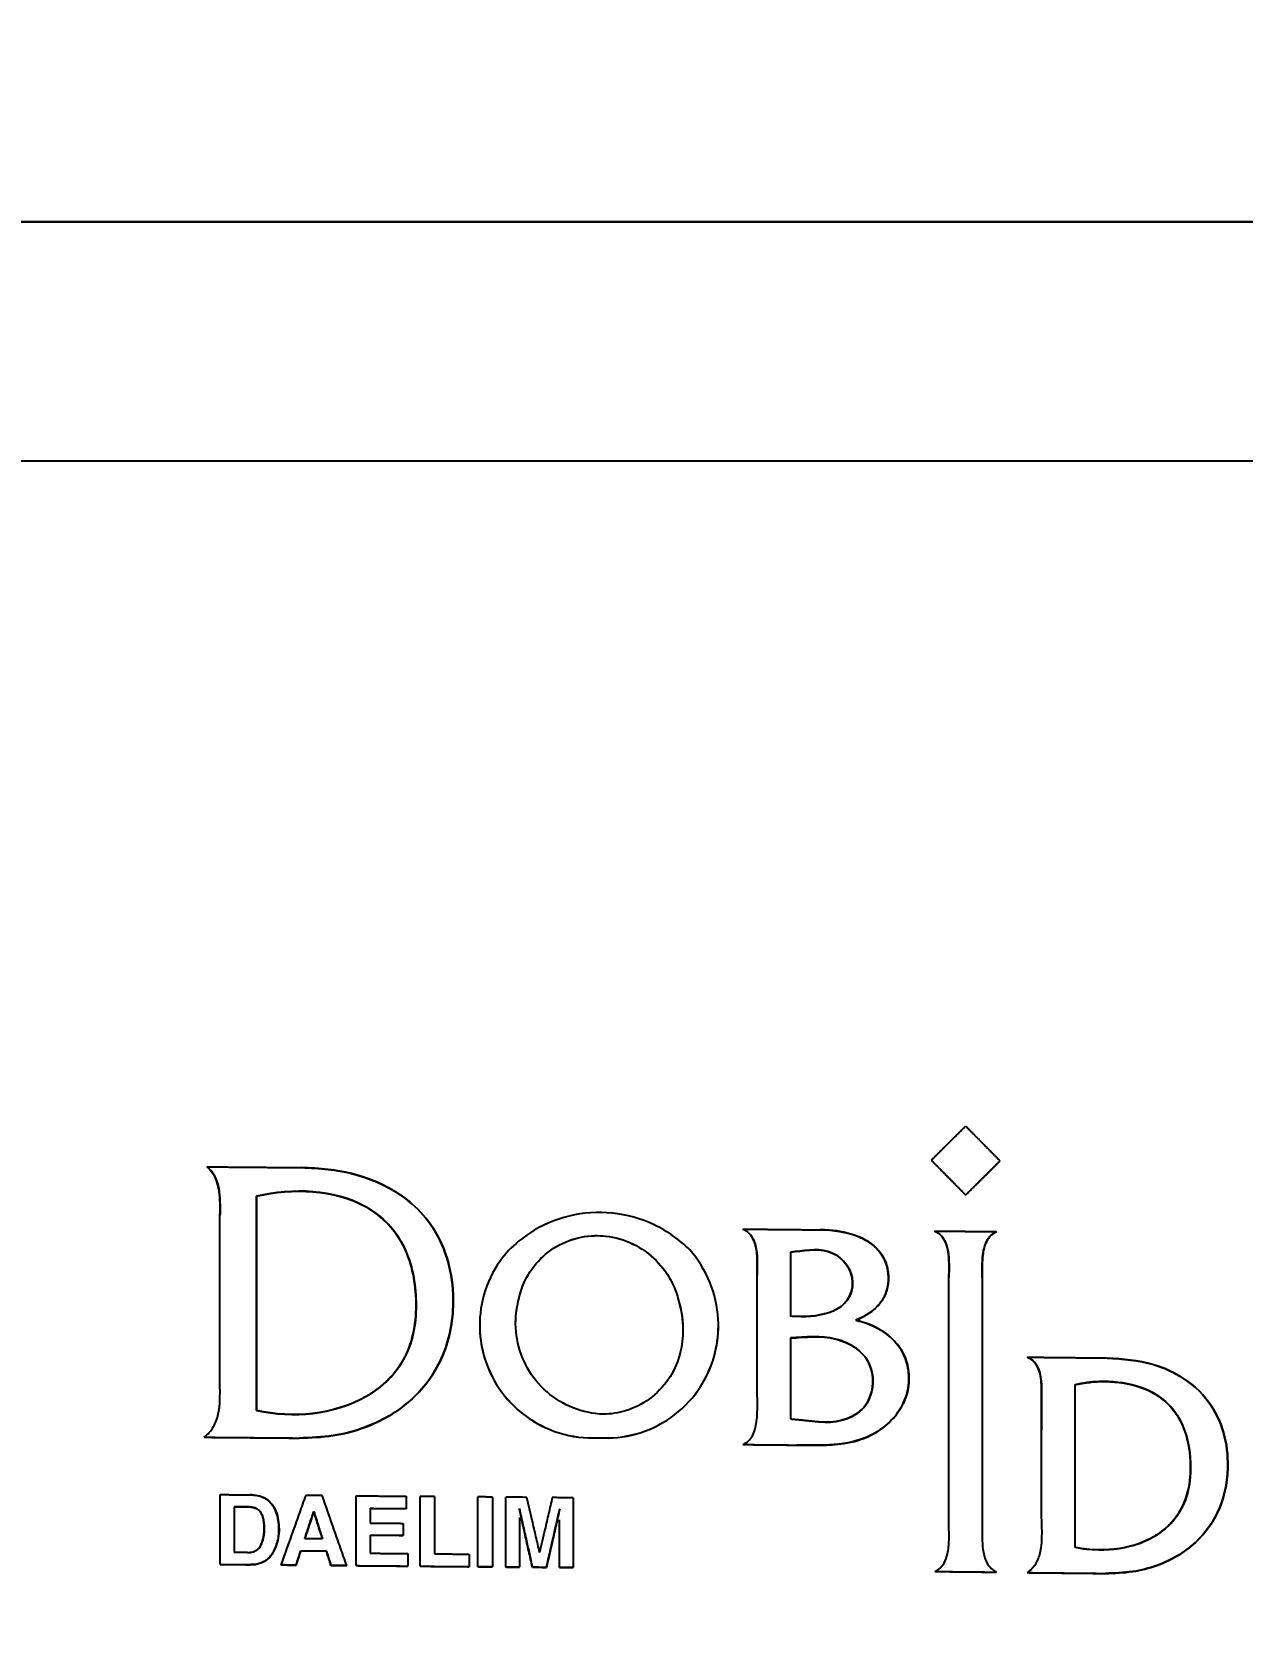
# Model space of a CAD drawing. Extents: x 60782 to 63207, y 58098 to 61529.
# Drawn here: x 62439.76 to 62475.1, y 59656 to 59702.55 of the extents above; entities that cross this region are included whole.
import ezdxf

# ---------------------------------------------------------------- set-up
doc = ezdxf.new("R2010")
doc.units = 0
doc.header["$MEASUREMENT"] = 0
doc.layers.get('Defpoints').update_dxf_attribs({"linetype": 'CONTINUOUS'})
for name, color, linetype in [('1', 7, 'CONTINUOUS'), ('11', 7, 'CONTINUOUS'), ('Dim', 4, 'CONTINUOUS')]:
    doc.layers.add(name, color=color, linetype=linetype)
doc.styles.get("Standard").update_dxf_attribs({"font": 'txt.shx', "bigfont": 'ghs.shx'})
doc.dimstyles.get("Standard").update_dxf_attribs({"dimtxt": 0.18, "dimasz": 0.18, "dimexe": 0.18, "dimexo": 0.0625, "dimgap": 0.09, "dimtad": 0, "dimtih": 1, "dimtoh": 1, "dimdec": 4, "dimzin": 0, "dimdsep": 46, "dimtxsty": 'Standard', "dimcen": 0.09, "dimadec": 0, "dimazin": 0, "dimtfac": 1, "dimtdec": 4, "dimtofl": 0, "dimtmove": 0, "dimatfit": 0, "dimfxl": 0, "dimtolj": 1, "dimtzin": 0, "dimarcsym": 0})

# ---------------------------------------------------------------- blocks, each defined once
blk = doc.blocks.new('*D10')
at = {"layer": 'Defpoints', "color": 0}
for p in [(62795.28, 59901.836), (62795.28, 59658.178), (62394.877, 59655.997)]:
    blk.add_point(p, dxfattribs=at)
at = {"layer": 'Dim', "color": 0, "lineweight": -2}
for p, q in [((62394.877, 59665.997), (62394.877, 59930.636)), ((62795.28, 59668.178), (62795.28, 59930.636)), ((62423.677, 59901.836), (62551.878, 59901.836)), ((62766.48, 59901.836), (62638.278, 59901.836))]:
    blk.add_line(p, q, dxfattribs=at)
at = {"layer": 'Dim', "color": 0}
for points in [[(62423.677, 59906.636), (62423.677, 59897.036), (62394.877, 59901.836)], [(62766.48, 59906.636), (62766.48, 59897.036), (62795.28, 59901.836)]]:
    blk.add_solid(points, dxfattribs=at)
at = {"layer": 'Dim', "color": 0, "insert": (62595.078, 59901.836), "char_height": 28.8, "attachment_point": 5}
blk.add_mtext('\\A1;400', dxfattribs=at)

msp = doc.modelspace()

# ---------------------------------------------------------------- linework, layer by layer
at = {"layer": '1', "color": 7}
for p, q in [((62444.867, 59669.388), (62444.867, 59669.387)), ((62466.028, 59669.581), (62466.028, 59669.58)), ((62468.034, 59669.56), (62468.034, 59669.559)), ((62446.326, 59668.532), (62446.326, 59668.531)), ((62467.031, 59668.564), (62467.031, 59668.563)), ((62456.516, 59667.363), (62456.516, 59667.364)), ((62460.525, 59667.569), (62460.525, 59667.568)), ((62466.125, 59667.512), (62466.125, 59667.511)), ((62467.936, 59667.493), (62467.936, 59667.492)), ((62453.985, 59665.521), (62453.985, 59665.522)), ((62458.646, 59665.482), (62458.646, 59665.483)), ((62452.84, 59664.759), (62452.84, 59664.758)), ((62453.889, 59664.816), (62453.889, 59664.815)), ((62458.775, 59664.632), (62458.775, 59664.633)), ((62459.81, 59664.749), (62459.81, 59664.75)), ((62468.826, 59663.827), (62468.826, 59663.826)), ((62446.326, 59662.267), (62446.326, 59662.266)), ((62444.797, 59661.487), (62444.797, 59661.486)), ((62447.571, 59661.463), (62447.571, 59661.462)), ((62456.309, 59661.471), (62456.309, 59661.472)), ((62460.525, 59661.274), (62460.525, 59661.273)), ((62462.098, 59661.258), (62462.098, 59661.257)), ((62446.062, 59659.454), (62446.062, 59659.453)), ((62450.691, 59659.401), (62450.691, 59659.4)), ((62447.994, 59659.321), (62447.994, 59659.32)), ((62450.603, 59658.621), (62450.603, 59658.62)), ((62447.616, 59658.172), (62447.616, 59658.171)), ((62448.361, 59658.165), (62448.361, 59658.164)), ((62445.258, 59657.772), (62445.258, 59657.771)), ((62446.133, 59657.764), (62446.133, 59657.763)), ((62447.034, 59657.756), (62447.034, 59657.755)), ((62447.478, 59657.752), (62447.478, 59657.751)), ((62448.495, 59657.743), (62448.495, 59657.742)), ((62448.956, 59657.739), (62448.956, 59657.738)), ((62449.23, 59657.736), (62449.23, 59657.735)), ((62450.743, 59657.723), (62450.743, 59657.722)), ((62451.101, 59657.719), (62451.101, 59657.718)), ((62452.535, 59657.706), (62452.535, 59657.705)), ((62452.788, 59657.704), (62452.788, 59657.703)), ((62453.211, 59657.7), (62453.211, 59657.699)), ((62453.605, 59657.696), (62453.605, 59657.695)), ((62453.998, 59657.692), (62453.998, 59657.692)), ((62454.378, 59657.689), (62454.378, 59657.688)), ((62454.791, 59657.685), (62454.791, 59657.684)), ((62455.175, 59657.681), (62455.175, 59657.68)), ((62455.568, 59657.678), (62455.568, 59657.677)), ((62466.131, 59657.565), (62466.131, 59657.564)), ((62467.936, 59657.546), (62467.936, 59657.545)), ((62468.826, 59657.532), (62468.826, 59657.531)), ((62471.114, 59657.508), (62471.114, 59657.507))]:
    msp.add_line(p, q, dxfattribs=at)
for points, weights in [([(62466.028, 59669.581), (62466.53, 59670.079), (62467.031, 59670.577)], [0.943435023968, 0.943297596028, 0.943160378213]), ([(62467.031, 59670.577), (62467.533, 59670.068), (62468.034, 59669.56)], [0.967961562946, 0.967822200646, 0.967683008105]), ([(62444.867, 59669.388), (62446.25, 59669.376), (62447.633, 59669.364)], [0.962436316116, 0.962021905223, 0.961609071586]), ([(62466.028, 59669.581), (62466.53, 59669.073), (62467.031, 59668.564)], [0.964786645581, 0.96466440353, 0.964542295821]), ([(62466.028, 59669.58), (62466.53, 59669.072), (62467.031, 59668.563)], [0.959786314521, 0.95968352362, 0.959580832179]), ([(62467.031, 59668.564), (62467.533, 59669.062), (62468.034, 59669.56)], [0.937897213638, 0.937778167462, 0.937659289312]), ([(62467.031, 59668.563), (62467.533, 59669.061), (62468.034, 59669.559)], [0.950602446779, 0.950433102985, 0.950264054684]), ([(62460.525, 59667.569), (62461.655, 59667.557), (62462.784, 59667.546)], [0.957620858504, 0.957292578578, 0.956965334208]), ([(62466.125, 59667.512), (62467.031, 59667.503), (62467.936, 59667.493)], [0.955813130906, 0.955553696499, 0.955294920281]), ([(62468.826, 59663.827), (62469.993, 59663.814), (62471.16, 59663.802)], [0.955177639776, 0.954843027751, 0.954509517482]), ([(62461.917, 59662.025), (62462.331, 59661.983), (62462.746, 59661.941)], [0.911775549686, 0.911741498321, 0.911707466872]), ([(62444.797, 59661.487), (62446.184, 59661.475), (62447.571, 59661.463)], [0.962488270111, 0.962072159851, 0.961657639052]), ([(62444.797, 59661.486), (62446.184, 59661.474), (62447.571, 59661.462)], [0.962464127436, 0.962048354664, 0.961634169126]), ([(62460.525, 59661.274), (62461.312, 59661.266), (62462.098, 59661.258)], [0.958752570203, 0.958515544935, 0.95827905371]), ([(62460.525, 59661.273), (62461.312, 59661.265), (62462.098, 59661.257)], [0.957745414767, 0.957515901288, 0.95728689338]), ([(62445.258, 59659.811), (62445.696, 59659.808), (62446.133, 59659.804)], [0.969925035427, 0.96975115576, 0.969577535899]), ([(62449.23, 59659.776), (62449.96, 59659.77), (62450.691, 59659.763)], [0.960293961672, 0.960082424159, 0.95987130587]), ([(62449.645, 59659.411), (62450.168, 59659.406), (62450.691, 59659.401)], [0.960176215056, 0.960024830503, 0.959873660887]), ([(62449.645, 59659.41), (62450.168, 59659.405), (62450.691, 59659.4)], [0.959528071223, 0.959379860216, 0.95923185649]), ([(62449.645, 59658.98), (62450.124, 59658.975), (62450.603, 59658.971)], [0.959942501983, 0.95980491407, 0.959667504092]), ([(62449.645, 59658.629), (62450.124, 59658.624), (62450.603, 59658.62)], [0.960886680381, 0.960744682524, 0.960602872526]), ([(62449.645, 59658.629), (62450.124, 59658.625), (62450.603, 59658.621)], [0.961739693435, 0.961593544305, 0.961447592608]), ([(62447.616, 59658.172), (62447.989, 59658.169), (62448.361, 59658.165)], [0.90863140398, 0.908604196902, 0.908577003264]), ([(62447.616, 59658.171), (62447.989, 59658.168), (62448.361, 59658.164)], [0.957509195701, 0.957412066823, 0.957315028696]), ([(62449.645, 59658.098), (62450.194, 59658.093), (62450.743, 59658.088)], [0.962349736546, 0.962178708423, 0.962007949157]), ([(62451.524, 59658.081), (62452.029, 59658.076), (62452.535, 59658.071)], [0.959277498961, 0.959133353392, 0.958989404354]), ([(62445.258, 59657.772), (62445.696, 59657.768), (62446.133, 59657.764)], [0.950979999829, 0.950888241806, 0.950796570203]), ([(62445.258, 59657.771), (62445.696, 59657.767), (62446.133, 59657.763)], [0.960706017351, 0.960581913788, 0.960457953961]), ([(62449.23, 59657.736), (62449.987, 59657.73), (62450.743, 59657.723)], [0.960786144241, 0.960563430426, 0.96034117917]), ([(62449.23, 59657.735), (62449.987, 59657.729), (62450.743, 59657.722)], [0.961757477639, 0.961527373062, 0.96129775782]), ([(62451.101, 59657.719), (62451.818, 59657.713), (62452.535, 59657.706)], [0.961126405508, 0.960909817908, 0.960693666385]), ([(62451.101, 59657.718), (62451.818, 59657.712), (62452.535, 59657.705)], [0.961298720787, 0.961080879696, 0.96086347904]), ([(62466.131, 59657.565), (62467.033, 59657.556), (62467.936, 59657.546)], [0.95634423777, 0.956081243973, 0.955818923055]), ([(62466.131, 59657.564), (62467.033, 59657.555), (62467.936, 59657.545)], [0.956027267155, 0.955766839694, 0.955507074085]), ([(62468.826, 59657.532), (62469.97, 59657.52), (62471.114, 59657.508)], [0.955648762835, 0.955316110636, 0.954984542302]), ([(62468.826, 59657.531), (62469.97, 59657.519), (62471.114, 59657.507)], [0.955589328619, 0.955257276155, 0.954926304279])]:
    msp.add_rational_spline(points, weights, degree=2, dxfattribs=at)
for points, knots in [([(62445.255, 59667.963), (62445.256, 59668.022), (62445.257, 59668.081), (62445.259, 59668.377), (62445.252, 59668.618), (62445.173, 59668.945), (62445.14, 59669.042), (62445.053, 59669.203), (62445.002, 59669.272), (62444.918, 59669.35), (62444.893, 59669.37), (62444.867, 59669.388)], [0, 0, 0, 0, 0.115175, 0.115175, 0.57973, 0.57973, 0.77564, 0.77564, 0.938302, 0.938302, 1, 1, 1, 1]), ([(62444.867, 59669.387), (62444.934, 59669.341), (62444.993, 59669.281), (62445.1, 59669.128), (62445.143, 59669.03), (62445.247, 59668.689), (62445.258, 59668.431), (62445.258, 59668.106), (62445.257, 59668.034), (62445.255, 59667.962)], [0, 0, 0, 0, 0.159772, 0.159772, 0.364134, 0.364134, 0.858932, 0.858932, 1, 1, 1, 1]), ([(62447.633, 59669.364), (62447.894, 59669.353), (62448.615, 59669.324), (62449.749, 59669.049), (62450.808, 59668.431), (62451.546, 59667.587), (62451.969, 59666.619), (62452.133, 59665.337), (62451.891, 59663.872), (62450.92, 59662.494), (62449.691, 59661.794), (62448.536, 59661.498), (62447.902, 59661.475), (62447.571, 59661.463)], [0, 0, 0, 0, 0.058918, 0.162296, 0.259173, 0.329484, 0.410518, 0.491789, 0.616474, 0.733431, 0.857453, 0.925807, 1, 1, 1, 1]), ([(62447.571, 59661.462), (62447.902, 59661.474), (62448.536, 59661.497), (62449.691, 59661.793), (62450.92, 59662.493), (62451.891, 59663.871), (62452.133, 59665.337), (62451.969, 59666.618), (62451.546, 59667.586), (62450.808, 59668.43), (62449.749, 59669.048), (62448.615, 59669.324), (62447.894, 59669.353), (62447.633, 59669.363)], [0, 0, 0, 0, 0.074193, 0.142547, 0.266569, 0.383526, 0.508211, 0.589483, 0.670518, 0.740829, 0.837705, 0.941085, 1, 1, 1, 1]), ([(62446.326, 59662.267), (62447.404, 59662.041), (62448.551, 59662.134), (62449.994, 59662.945), (62450.401, 59663.341), (62450.905, 59664.318), (62450.995, 59664.883), (62450.971, 59665.979), (62450.875, 59666.535), (62450.396, 59667.527), (62450.001, 59667.946), (62448.569, 59668.747), (62447.397, 59668.765), (62446.326, 59668.532)], [0, 0, 0, 0, 0.25, 0.25, 0.375, 0.375, 0.5, 0.5, 0.625, 0.625, 0.75, 0.75, 1, 1, 1, 1]), ([(62446.326, 59668.531), (62447.396, 59668.764), (62448.565, 59668.747), (62449.997, 59667.949), (62450.392, 59667.533), (62450.874, 59666.54), (62450.97, 59665.984), (62450.996, 59664.892), (62450.91, 59664.331), (62450.405, 59663.343), (62449.999, 59662.948), (62448.562, 59662.136), (62447.403, 59662.04), (62446.326, 59662.266)], [0, 0, 0, 0, 0.25, 0.25, 0.375, 0.375, 0.5, 0.5, 0.625, 0.625, 0.75, 0.75, 1, 1, 1, 1]), ([(62458.972, 59666.962), (62458.672, 59667.261), (62458.316, 59667.511), (62457.552, 59667.873), (62457.134, 59667.991), (62456.294, 59668.078), (62455.861, 59668.049), (62455.045, 59667.85), (62454.65, 59667.679), (62454.3, 59667.449), (62454.077, 59667.303), (62453.869, 59667.131), (62453.683, 59666.939)], [0, 0, 0, 0, 0.216751, 0.216751, 0.433514, 0.433514, 0.649945, 0.649945, 0.864568, 0.864568, 0.864568, 1, 1, 1, 1]), ([(62453.985, 59665.522), (62454.037, 59665.776), (62454.132, 59666.024), (62454.396, 59666.468), (62454.568, 59666.67), (62454.963, 59667.002), (62455.191, 59667.135), (62455.674, 59667.319), (62455.935, 59667.37), (62456.302, 59667.38), (62456.409, 59667.375), (62456.516, 59667.364)], [0, 0, 0, 0, 0.226251, 0.226251, 0.452506, 0.452506, 0.678825, 0.678825, 0.906704, 0.906704, 1, 1, 1, 1]), ([(62453.985, 59665.521), (62454.037, 59665.775), (62454.132, 59666.023), (62454.396, 59666.467), (62454.568, 59666.669), (62454.963, 59667.001), (62455.191, 59667.135), (62455.674, 59667.318), (62455.935, 59667.369), (62456.302, 59667.379), (62456.409, 59667.374), (62456.516, 59667.363)], [0, 0, 0, 0, 0.226251, 0.226251, 0.452506, 0.452506, 0.678825, 0.678825, 0.906704, 0.906704, 1, 1, 1, 1]), ([(62456.516, 59667.364), (62456.791, 59667.333), (62457.065, 59667.254), (62457.564, 59667.013), (62457.797, 59666.848), (62458.189, 59666.454), (62458.354, 59666.22), (62458.548, 59665.814), (62458.606, 59665.65), (62458.646, 59665.483)], [0, 0, 0, 0, 0.276865, 0.276865, 0.553698, 0.553698, 0.830959, 0.830959, 1, 1, 1, 1]), ([(62456.516, 59667.363), (62456.791, 59667.332), (62457.065, 59667.253), (62457.564, 59667.012), (62457.797, 59666.847), (62458.189, 59666.453), (62458.354, 59666.219), (62458.548, 59665.813), (62458.606, 59665.649), (62458.646, 59665.482)], [0, 0, 0, 0, 0.276865, 0.276865, 0.553698, 0.553698, 0.830959, 0.830959, 1, 1, 1, 1]), ([(62460.944, 59666.225), (62460.944, 59666.387), (62460.951, 59666.549), (62460.937, 59666.874), (62460.918, 59667.041), (62460.835, 59667.262), (62460.8, 59667.329), (62460.711, 59667.445), (62460.655, 59667.496), (62460.57, 59667.547), (62460.548, 59667.558), (62460.525, 59667.569)], [0, 0, 0, 0, 0.32478, 0.32478, 0.654644, 0.654644, 0.80139, 0.80139, 0.950133, 0.950133, 1, 1, 1, 1]), ([(62460.525, 59667.568), (62460.589, 59667.54), (62460.649, 59667.5), (62460.749, 59667.402), (62460.79, 59667.343), (62460.87, 59667.186), (62460.899, 59667.081), (62460.96, 59666.729), (62460.944, 59666.475), (62460.944, 59666.225)], [0, 0, 0, 0, 0.140878, 0.140878, 0.281337, 0.281337, 0.495496, 0.495496, 1, 1, 1, 1]), ([(62462.784, 59667.546), (62463.161, 59667.542), (62463.549, 59667.492), (62463.899, 59667.349), (62464.043, 59667.29), (62464.183, 59667.213), (62464.429, 59667.019), (62464.538, 59666.897), (62464.687, 59666.639), (62464.735, 59666.502), (62464.779, 59666.234), (62464.782, 59666.099), (62464.75, 59665.843), (62464.715, 59665.719), (62464.604, 59665.492), (62464.527, 59665.388), (62464.311, 59665.171), (62464.157, 59665.069), (62463.941, 59664.958), (62463.882, 59664.93), (62463.823, 59664.905)], [0, 0, 0, 0, 0.261718, 0.261718, 0.261718, 0.368329, 0.368329, 0.476519, 0.476519, 0.572224, 0.572224, 0.661461, 0.661461, 0.747358, 0.747358, 0.833328, 0.833328, 0.956141, 0.956141, 1, 1, 1, 1]), ([(62463.823, 59664.904), (62464.044, 59664.999), (62464.262, 59665.123), (62464.524, 59665.383), (62464.602, 59665.488), (62464.715, 59665.717), (62464.751, 59665.844), (62464.781, 59666.097), (62464.779, 59666.226), (62464.736, 59666.503), (62464.682, 59666.654), (62464.533, 59666.898), (62464.444, 59666.999), (62464.207, 59667.2), (62464.047, 59667.289), (62463.616, 59667.461), (62463.327, 59667.514), (62462.956, 59667.541), (62462.87, 59667.544), (62462.784, 59667.545)], [0, 0, 0, 0, 0.166769, 0.166769, 0.253681, 0.253681, 0.340851, 0.340851, 0.426815, 0.426815, 0.532183, 0.532183, 0.622058, 0.622058, 0.744341, 0.744341, 0.941266, 0.941266, 1, 1, 1, 1]), ([(62466.544, 59666.159), (62466.544, 59666.322), (62466.551, 59666.485), (62466.537, 59666.812), (62466.518, 59666.98), (62466.436, 59667.203), (62466.402, 59667.27), (62466.313, 59667.387), (62466.257, 59667.438), (62466.172, 59667.49), (62466.149, 59667.501), (62466.125, 59667.512)], [0, 0, 0, 0, 0.325051, 0.325051, 0.655118, 0.655118, 0.801155, 0.801155, 0.949204, 0.949204, 1, 1, 1, 1]), ([(62466.125, 59667.511), (62466.19, 59667.483), (62466.25, 59667.442), (62466.35, 59667.344), (62466.391, 59667.284), (62466.471, 59667.126), (62466.5, 59667.02), (62466.56, 59666.665), (62466.544, 59666.41), (62466.544, 59666.158)], [0, 0, 0, 0, 0.141111, 0.141111, 0.281779, 0.281779, 0.496344, 0.496344, 1, 1, 1, 1]), ([(62467.516, 59666.148), (62467.516, 59666.372), (62467.506, 59666.598), (62467.55, 59666.94), (62467.576, 59667.06), (62467.653, 59667.234), (62467.69, 59667.296), (62467.783, 59667.401), (62467.841, 59667.445), (62467.914, 59667.482), (62467.925, 59667.487), (62467.936, 59667.492)], [0, 0, 0, 0, 0.45017, 0.45017, 0.693195, 0.693195, 0.833976, 0.833976, 0.976484, 0.976484, 1, 1, 1, 1]), ([(62467.936, 59667.493), (62467.877, 59667.468), (62467.821, 59667.432), (62467.728, 59667.344), (62467.688, 59667.291), (62467.608, 59667.147), (62467.576, 59667.048), (62467.529, 59666.819), (62467.519, 59666.686), (62467.512, 59666.418), (62467.516, 59666.284), (62467.516, 59666.149)], [0, 0, 0, 0, 0.129943, 0.129943, 0.259461, 0.259461, 0.463371, 0.463371, 0.729845, 0.729845, 1, 1, 1, 1]), ([(62453.683, 59666.939), (62453.44, 59666.674), (62453.24, 59666.363), (62452.958, 59665.7), (62452.872, 59665.34), (62452.823, 59664.621), (62452.859, 59664.252), (62453.049, 59663.552), (62453.205, 59663.213), (62453.616, 59662.609), (62453.877, 59662.337), (62454.467, 59661.898), (62454.806, 59661.725), (62455.527, 59661.5), (62455.923, 59661.451), (62456.309, 59661.472)], [0, 0, 0, 0, 0.139966, 0.139966, 0.27992, 0.27992, 0.420158, 0.420158, 0.561539, 0.561539, 0.704436, 0.704436, 0.8486, 0.8486, 1, 1, 1, 1]), ([(62456.309, 59661.472), (62456.68, 59661.448), (62457.061, 59661.487), (62457.777, 59661.688), (62458.123, 59661.853), (62458.728, 59662.282), (62458.997, 59662.55), (62459.421, 59663.152), (62459.584, 59663.493), (62459.785, 59664.198), (62459.826, 59664.572), (62459.784, 59665.305), (62459.701, 59665.673), (62459.42, 59666.358), (62459.218, 59666.683), (62458.972, 59666.962)], [0, 0, 0, 0, 0.144269, 0.144269, 0.288618, 0.288618, 0.431562, 0.431562, 0.573178, 0.573178, 0.714351, 0.714351, 0.856161, 0.856161, 1, 1, 1, 1]), ([(62462.231, 59665.017), (62462.59, 59665.013), (62462.961, 59665.062), (62463.606, 59665.409), (62463.786, 59665.792), (62463.647, 59666.515), (62463.36, 59666.812), (62462.656, 59667.018), (62462.282, 59666.929), (62461.917, 59666.894)], [0, 0, 0, 0, 0.25, 0.25, 0.5, 0.5, 0.75, 0.75, 1, 1, 1, 1]), ([(62461.917, 59666.894), (62462.283, 59666.928), (62462.657, 59667.017), (62463.36, 59666.811), (62463.647, 59666.514), (62463.786, 59665.791), (62463.605, 59665.407), (62462.96, 59665.061), (62462.59, 59665.012), (62462.231, 59665.016)], [0, 0, 0, 0, 0.25, 0.25, 0.5, 0.5, 0.75, 0.75, 1, 1, 1, 1]), ([(62460.525, 59661.274), (62460.584, 59661.299), (62460.64, 59661.335), (62460.734, 59661.423), (62460.774, 59661.476), (62460.854, 59661.62), (62460.884, 59661.718), (62460.974, 59662.154), (62460.944, 59662.505), (62460.944, 59663.413), (62460.944, 59663.975), (62460.944, 59665.1), (62460.944, 59665.663), (62460.944, 59666.225)], [0, 0, 0, 0, 0.037871, 0.037871, 0.075642, 0.075642, 0.134543, 0.134543, 0.337622, 0.337622, 0.668811, 0.668811, 1, 1, 1, 1]), ([(62456.447, 59662.159), (62456.149, 59662.171), (62455.849, 59662.234), (62455.295, 59662.454), (62455.032, 59662.614), (62454.58, 59663.006), (62454.385, 59663.244), (62454.089, 59663.765), (62453.983, 59664.054), (62453.878, 59664.64), (62453.875, 59664.945), (62453.938, 59665.334), (62453.959, 59665.429), (62453.985, 59665.522)], [0, 0, 0, 0, 0.188391, 0.188391, 0.37675, 0.37675, 0.565576, 0.565576, 0.753609, 0.753609, 0.93984, 0.93984, 1, 1, 1, 1]), ([(62453.889, 59664.812), (62453.889, 59664.954), (62453.9, 59665.097), (62453.938, 59665.333), (62453.959, 59665.428), (62453.985, 59665.521)], [0, 0, 0, 0, 0.596837, 0.596837, 1, 1, 1, 1]), ([(62458.646, 59665.483), (62458.74, 59665.178), (62458.784, 59664.852), (62458.765, 59664.313), (62458.732, 59664.092), (62458.674, 59663.88)], [0, 0, 0, 0, 0.593959, 0.593959, 1, 1, 1, 1]), ([(62462.231, 59665.017), (62462.192, 59665.017), (62462.152, 59665.017), (62462.08, 59665.018), (62462.048, 59665.018), (62461.982, 59665.019), (62461.949, 59665.019), (62461.917, 59665.02)], [0, 0, 0, 0, 0.37548, 0.37548, 0.68774, 0.68774, 1, 1, 1, 1]), ([(62452.84, 59664.757), (62452.84, 59664.469), (62452.879, 59664.179), (62453.049, 59663.551), (62453.205, 59663.212), (62453.616, 59662.608), (62453.877, 59662.336), (62454.467, 59661.897), (62454.806, 59661.724), (62455.527, 59661.5), (62455.923, 59661.45), (62456.309, 59661.471)], [0, 0, 0, 0, 0.161183, 0.161183, 0.365709, 0.365709, 0.572428, 0.572428, 0.78098, 0.78098, 1, 1, 1, 1]), ([(62456.309, 59661.471), (62456.68, 59661.447), (62457.061, 59661.486), (62457.777, 59661.688), (62458.123, 59661.852), (62458.728, 59662.281), (62458.997, 59662.55), (62459.421, 59663.151), (62459.584, 59663.492), (62459.767, 59664.137), (62459.81, 59664.444), (62459.81, 59664.749)], [0, 0, 0, 0, 0.208999, 0.208999, 0.418115, 0.418115, 0.625196, 0.625196, 0.830352, 0.830352, 1, 1, 1, 1]), ([(62463.823, 59664.905), (62464.078, 59664.848), (62464.33, 59664.754), (62464.722, 59664.516), (62464.878, 59664.389), (62465.132, 59664.087), (62465.233, 59663.908), (62465.349, 59663.555), (62465.375, 59663.38), (62465.377, 59663.02), (62465.345, 59662.83), (62465.222, 59662.483), (62465.133, 59662.321), (62464.905, 59662.016), (62464.76, 59661.872), (62464.412, 59661.613), (62464.201, 59661.503), (62463.644, 59661.311), (62463.281, 59661.27), (62462.925, 59661.258), (62462.649, 59661.248), (62462.373, 59661.255), (62462.098, 59661.258)], [0, 0, 0, 0, 0.116131, 0.116131, 0.202841, 0.202841, 0.290458, 0.290458, 0.366524, 0.366524, 0.448892, 0.448892, 0.528389, 0.528389, 0.61675, 0.61675, 0.719764, 0.719764, 0.878338, 0.878338, 0.878338, 1, 1, 1, 1]), ([(62462.098, 59661.257), (62462.558, 59661.253), (62463.023, 59661.236), (62463.749, 59661.347), (62464.019, 59661.422), (62464.51, 59661.668), (62464.738, 59661.84), (62465.057, 59662.201), (62465.171, 59662.378), (62465.329, 59662.759), (62465.373, 59662.968), (62465.378, 59663.357), (62465.353, 59663.542), (62465.238, 59663.894), (62465.145, 59664.064), (62464.92, 59664.343), (62464.789, 59664.46), (62464.44, 59664.699), (62464.203, 59664.802), (62463.915, 59664.882), (62463.869, 59664.893), (62463.823, 59664.904)], [0, 0, 0, 0, 0.203855, 0.203855, 0.325279, 0.325279, 0.448063, 0.448063, 0.538568, 0.538568, 0.629833, 0.629833, 0.70974, 0.70974, 0.792429, 0.792429, 0.867927, 0.867927, 0.979141, 0.979141, 1, 1, 1, 1]), ([(62462.746, 59661.941), (62463.189, 59661.893), (62463.678, 59661.983), (62464.315, 59662.611), (62464.403, 59663.129), (62464.088, 59663.98), (62463.672, 59664.249), (62462.801, 59664.465), (62462.358, 59664.409), (62461.917, 59664.388)], [0, 0, 0, 0, 0.25, 0.25, 0.5, 0.5, 0.75, 0.75, 1, 1, 1, 1]), ([(62461.917, 59664.387), (62462.358, 59664.408), (62462.802, 59664.465), (62463.672, 59664.248), (62464.088, 59663.979), (62464.403, 59663.128), (62464.315, 59662.61), (62463.678, 59661.982), (62463.189, 59661.892), (62462.746, 59661.94)], [0, 0, 0, 0, 0.25, 0.25, 0.5, 0.5, 0.75, 0.75, 1, 1, 1, 1]), ([(62458.674, 59663.88), (62458.605, 59663.628), (62458.492, 59663.385), (62458.196, 59662.956), (62458.01, 59662.764), (62457.589, 59662.456), (62457.35, 59662.337), (62456.89, 59662.197), (62456.668, 59662.162), (62456.447, 59662.159)], [0, 0, 0, 0, 0.259876, 0.259876, 0.519731, 0.519731, 0.780094, 0.780094, 1, 1, 1, 1]), ([(62468.826, 59657.532), (62468.922, 59657.602), (62469.01, 59657.689), (62469.14, 59657.884), (62469.184, 59657.995), (62469.299, 59658.506), (62469.245, 59658.924), (62469.245, 59660.082), (62469.245, 59660.831), (62469.245, 59661.843), (62469.245, 59662.107), (62469.245, 59662.542), (62469.25, 59662.712), (62469.245, 59663.057), (62469.235, 59663.234), (62469.167, 59663.468), (62469.141, 59663.534), (62469.068, 59663.655), (62469.02, 59663.711), (62468.922, 59663.784), (62468.875, 59663.809), (62468.826, 59663.827)], [0, 0, 0, 0, 0.054408, 0.054408, 0.10678, 0.10678, 0.29304, 0.29304, 0.634259, 0.634259, 0.754386, 0.754386, 0.832223, 0.832223, 0.911712, 0.911712, 0.943698, 0.943698, 0.976265, 0.976265, 1, 1, 1, 1]), ([(62468.826, 59663.826), (62468.882, 59663.805), (62468.935, 59663.776), (62469.027, 59663.7), (62469.067, 59663.654), (62469.144, 59663.53), (62469.175, 59663.448), (62469.273, 59663.063), (62469.245, 59662.743), (62469.245, 59662.185), (62469.245, 59661.94), (62469.245, 59661.695)], [0, 0, 0, 0, 0.077764, 0.077764, 0.155564, 0.155564, 0.267289, 0.267289, 0.677682, 0.677682, 1, 1, 1, 1]), ([(62471.16, 59663.802), (62471.619, 59663.768), (62472.312, 59663.717), (62473.305, 59663.311), (62474.07, 59662.712), (62474.581, 59661.762), (62474.748, 59660.641), (62474.552, 59659.426), (62473.788, 59658.324), (62472.81, 59657.767), (62471.888, 59657.534), (62471.379, 59657.517), (62471.114, 59657.508)], [0, 0, 0, 0, 0.129042, 0.195, 0.301275, 0.396057, 0.491049, 0.615742, 0.732373, 0.856252, 0.924955, 1, 1, 1, 1]), ([(62471.114, 59657.507), (62471.379, 59657.516), (62471.888, 59657.533), (62472.81, 59657.766), (62473.788, 59658.323), (62474.552, 59659.425), (62474.748, 59660.64), (62474.581, 59661.761), (62474.07, 59662.711), (62473.305, 59663.31), (62472.312, 59663.716), (62471.619, 59663.767), (62471.16, 59663.801)], [0, 0, 0, 0, 0.075045, 0.143748, 0.267627, 0.384258, 0.508951, 0.603943, 0.698726, 0.805001, 0.87096, 1, 1, 1, 1]), ([(62470.217, 59658.273), (62470.349, 59658.244), (62470.482, 59658.225), (62471.016, 59658.178), (62471.429, 59658.203), (62472.101, 59658.37), (62472.377, 59658.482), (62472.814, 59658.764), (62472.99, 59658.921), (62473.275, 59659.282), (62473.387, 59659.491), (62473.553, 59659.969), (62473.595, 59660.248), (62473.606, 59660.873), (62473.569, 59661.23), (62473.402, 59661.773), (62473.311, 59661.976), (62473.055, 59662.358), (62472.879, 59662.537), (62472.483, 59662.811), (62472.259, 59662.912), (62471.675, 59663.087), (62471.297, 59663.125), (62470.689, 59663.104), (62470.451, 59663.07), (62470.217, 59663.018)], [0, 0, 0, 0, 0.041582, 0.041582, 0.167496, 0.167496, 0.257836, 0.257836, 0.329176, 0.329176, 0.400519, 0.400519, 0.485697, 0.485697, 0.593926, 0.593926, 0.661028, 0.661028, 0.73622, 0.73622, 0.810633, 0.810633, 0.925854, 0.925854, 1, 1, 1, 1]), ([(62444.797, 59661.487), (62444.9, 59661.572), (62444.991, 59661.673), (62445.129, 59661.902), (62445.176, 59662.03), (62445.234, 59662.29), (62445.247, 59662.424), (62445.255, 59662.626), (62445.256, 59662.694), (62445.256, 59662.796), (62445.256, 59662.83), (62445.256, 59662.898), (62445.256, 59662.932), (62445.255, 59662.966)], [0, 0, 0, 0, 0.249667, 0.249667, 0.499463, 0.499463, 0.747845, 0.747845, 0.873878, 0.873878, 0.936937, 0.936937, 1, 1, 1, 1]), ([(62470.217, 59663.017), (62470.507, 59663.081), (62470.805, 59663.118), (62471.471, 59663.106), (62471.848, 59663.054), (62472.411, 59662.844), (62472.619, 59662.73), (62472.979, 59662.439), (62473.135, 59662.256), (62473.363, 59661.868), (62473.444, 59661.66), (62473.593, 59661.084), (62473.621, 59660.697), (62473.568, 59660.066), (62473.511, 59659.808), (62473.31, 59659.334), (62473.162, 59659.111), (62472.82, 59658.767), (62472.631, 59658.632), (62472.15, 59658.381), (62471.839, 59658.289), (62471.107, 59658.175), (62470.669, 59658.179), (62470.241, 59658.267), (62470.229, 59658.269), (62470.217, 59658.272)], [0, 0, 0, 0, 0.092439, 0.092439, 0.207915, 0.207915, 0.279515, 0.279515, 0.351618, 0.351618, 0.418746, 0.418746, 0.535408, 0.535408, 0.614733, 0.614733, 0.694924, 0.694924, 0.76519, 0.76519, 0.863588, 0.863588, 0.996303, 0.996303, 1, 1, 1, 1]), ([(62445.669, 59659.457), (62445.709, 59659.457), (62445.749, 59659.456), (62445.829, 59659.456), (62445.869, 59659.455), (62445.959, 59659.455), (62446.01, 59659.454), (62446.062, 59659.454)], [0, 0, 0, 0, 0.304958, 0.304958, 0.609915, 0.609915, 1, 1, 1, 1]), ([(62446.062, 59659.453), (62446.022, 59659.453), (62445.982, 59659.454), (62445.902, 59659.454), (62445.862, 59659.455), (62445.771, 59659.455), (62445.72, 59659.456), (62445.669, 59659.456)], [0, 0, 0, 0, 0.304958, 0.304958, 0.609916, 0.609916, 1, 1, 1, 1]), ([(62446.062, 59658.115), (62446.116, 59658.115), (62446.171, 59658.122), (62446.264, 59658.152), (62446.304, 59658.172), (62446.374, 59658.225), (62446.405, 59658.259), (62446.462, 59658.348), (62446.483, 59658.408), (62446.535, 59658.583), (62446.548, 59658.706), (62446.548, 59658.937), (62446.537, 59659.049), (62446.491, 59659.198), (62446.475, 59659.239), (62446.437, 59659.307), (62446.416, 59659.334), (62446.366, 59659.377), (62446.338, 59659.395), (62446.258, 59659.431), (62446.205, 59659.442), (62446.122, 59659.452), (62446.091, 59659.453), (62446.062, 59659.454)], [0, 0, 0, 0, 0.08608, 0.08608, 0.155328, 0.155328, 0.224831, 0.224831, 0.323167, 0.323167, 0.514918, 0.514918, 0.691044, 0.691044, 0.761133, 0.761133, 0.813904, 0.813904, 0.866456, 0.866456, 0.952409, 0.952409, 1, 1, 1, 1]), ([(62446.062, 59659.453), (62446.128, 59659.452), (62446.196, 59659.445), (62446.295, 59659.415), (62446.33, 59659.399), (62446.393, 59659.357), (62446.42, 59659.329), (62446.471, 59659.252), (62446.491, 59659.201), (62446.538, 59659.043), (62446.548, 59658.93), (62446.547, 59658.693), (62446.533, 59658.565), (62446.478, 59658.396), (62446.46, 59658.346), (62446.411, 59658.266), (62446.382, 59658.233), (62446.317, 59658.179), (62446.279, 59658.158), (62446.19, 59658.125), (62446.136, 59658.116), (62446.076, 59658.114), (62446.069, 59658.114), (62446.062, 59658.114)], [0, 0, 0, 0, 0.106135, 0.106135, 0.165719, 0.165719, 0.226242, 0.226242, 0.311506, 0.311506, 0.48807, 0.48807, 0.688268, 0.688268, 0.770565, 0.770565, 0.837538, 0.837538, 0.904473, 0.904473, 0.988874, 0.988874, 1, 1, 1, 1]), ([(62446.133, 59659.804), (62446.264, 59659.801), (62446.4, 59659.783), (62446.586, 59659.701), (62446.647, 59659.658), (62446.763, 59659.546), (62446.815, 59659.47), (62446.9, 59659.308), (62446.929, 59659.218), (62446.98, 59658.957), (62446.99, 59658.78), (62446.947, 59658.435), (62446.886, 59658.265), (62446.762, 59658.048), (62446.714, 59657.987), (62446.6, 59657.887), (62446.533, 59657.848), (62446.377, 59657.786), (62446.284, 59657.769), (62446.172, 59657.764), (62446.153, 59657.764), (62446.133, 59657.764)], [0, 0, 0, 0, 0.132364, 0.132364, 0.204628, 0.204628, 0.294213, 0.294213, 0.387231, 0.387231, 0.56015, 0.56015, 0.735816, 0.735816, 0.811735, 0.811735, 0.88782, 0.88782, 0.980495, 0.980495, 1, 1, 1, 1]), ([(62446.133, 59657.763), (62446.23, 59657.762), (62446.328, 59657.774), (62446.492, 59657.827), (62446.562, 59657.862), (62446.683, 59657.954), (62446.736, 59658.011), (62446.851, 59658.189), (62446.904, 59658.319), (62446.974, 59658.589), (62446.981, 59658.735), (62446.968, 59659.038), (62446.944, 59659.202), (62446.84, 59659.428), (62446.793, 59659.506), (62446.685, 59659.625), (62446.629, 59659.671), (62446.505, 59659.74), (62446.435, 59659.762), (62446.29, 59659.794), (62446.211, 59659.801), (62446.133, 59659.803)], [0, 0, 0, 0, 0.097531, 0.097531, 0.173587, 0.173587, 0.249926, 0.249926, 0.38654, 0.38654, 0.530478, 0.530478, 0.691837, 0.691837, 0.780468, 0.780468, 0.851242, 0.851242, 0.922194, 0.922194, 1, 1, 1, 1]), ([(62447.758, 59659.789), (62447.697, 59659.618), (62447.635, 59659.446), (62447.513, 59659.102), (62447.452, 59658.93), (62447.272, 59658.424), (62447.153, 59658.09), (62447.034, 59657.756)], [0, 0, 0, 0, 0.253573, 0.253573, 0.507146, 0.507146, 1, 1, 1, 1]), ([(62448.24, 59659.785), (62448.198, 59659.785), (62448.157, 59659.786), (62448.073, 59659.787), (62448.032, 59659.787), (62447.913, 59659.788), (62447.835, 59659.789), (62447.758, 59659.789)], [0, 0, 0, 0, 0.258598, 0.258598, 0.517196, 0.517196, 1, 1, 1, 1]), ([(62448.956, 59657.739), (62448.895, 59657.911), (62448.835, 59658.083), (62448.715, 59658.428), (62448.654, 59658.6), (62448.476, 59659.11), (62448.358, 59659.447), (62448.24, 59659.785)], [0, 0, 0, 0, 0.252432, 0.252432, 0.504864, 0.504864, 1, 1, 1, 1]), ([(62451.524, 59659.755), (62451.483, 59659.756), (62451.443, 59659.756), (62451.361, 59659.757), (62451.32, 59659.757), (62451.22, 59659.758), (62451.161, 59659.759), (62451.101, 59659.759)], [0, 0, 0, 0, 0.289166, 0.289166, 0.578331, 0.578331, 1, 1, 1, 1]), ([(62453.211, 59659.74), (62453.17, 59659.74), (62453.129, 59659.74), (62453.047, 59659.741), (62453.006, 59659.741), (62452.906, 59659.742), (62452.847, 59659.743), (62452.788, 59659.744)], [0, 0, 0, 0, 0.289911, 0.289911, 0.579821, 0.579821, 1, 1, 1, 1]), ([(62454.221, 59659.73), (62454.132, 59659.731), (62454.044, 59659.732), (62453.897, 59659.733), (62453.838, 59659.734), (62453.722, 59659.735), (62453.664, 59659.735), (62453.605, 59659.736)], [0, 0, 0, 0, 0.432328, 0.432328, 0.716164, 0.716164, 1, 1, 1, 1]), ([(62453.995, 59659.406), (62454.03, 59659.249), (62454.065, 59659.092), (62454.135, 59658.778), (62454.17, 59658.621), (62454.263, 59658.206), (62454.321, 59657.947), (62454.378, 59657.689)], [0, 0, 0, 0, 0.274245, 0.274245, 0.54849, 0.54849, 1, 1, 1, 1]), ([(62454.378, 59657.688), (62454.343, 59657.845), (62454.308, 59658.002), (62454.238, 59658.316), (62454.203, 59658.473), (62454.111, 59658.888), (62454.053, 59659.147), (62453.995, 59659.405)], [0, 0, 0, 0, 0.274245, 0.274245, 0.54849, 0.54849, 1, 1, 1, 1]), ([(62454.59, 59658.122), (62454.554, 59658.278), (62454.519, 59658.434), (62454.447, 59658.746), (62454.411, 59658.902), (62454.324, 59659.282), (62454.272, 59659.506), (62454.221, 59659.73)], [0, 0, 0, 0, 0.290824, 0.290824, 0.581649, 0.581649, 1, 1, 1, 1]), ([(62454.959, 59659.723), (62454.923, 59659.567), (62454.887, 59659.411), (62454.815, 59659.1), (62454.779, 59658.944), (62454.692, 59658.566), (62454.641, 59658.344), (62454.59, 59658.122)], [0, 0, 0, 0, 0.292079, 0.292079, 0.584158, 0.584158, 1, 1, 1, 1]), ([(62455.568, 59659.717), (62455.479, 59659.718), (62455.39, 59659.719), (62455.244, 59659.72), (62455.187, 59659.721), (62455.073, 59659.722), (62455.016, 59659.723), (62454.959, 59659.723)], [0, 0, 0, 0, 0.43697, 0.43697, 0.718485, 0.718485, 1, 1, 1, 1]), ([(62447.731, 59658.521), (62447.754, 59658.593), (62447.778, 59658.665), (62447.825, 59658.808), (62447.849, 59658.88), (62447.913, 59659.075), (62447.954, 59659.198), (62447.994, 59659.321)], [0, 0, 0, 0, 0.269494, 0.269494, 0.538989, 0.538989, 1, 1, 1, 1]), ([(62447.994, 59659.32), (62447.971, 59659.248), (62447.947, 59659.176), (62447.9, 59659.033), (62447.876, 59658.961), (62447.812, 59658.766), (62447.771, 59658.643), (62447.731, 59658.52)], [0, 0, 0, 0, 0.269495, 0.269495, 0.53899, 0.53899, 1, 1, 1, 1]), ([(62447.994, 59659.321), (62448.017, 59659.249), (62448.04, 59659.177), (62448.085, 59659.033), (62448.108, 59658.962), (62448.17, 59658.765), (62448.21, 59658.641), (62448.249, 59658.516)], [0, 0, 0, 0, 0.267954, 0.267954, 0.535909, 0.535909, 1, 1, 1, 1]), ([(62448.249, 59658.516), (62448.227, 59658.587), (62448.204, 59658.659), (62448.158, 59658.803), (62448.135, 59658.875), (62448.073, 59659.071), (62448.034, 59659.195), (62447.994, 59659.32)], [0, 0, 0, 0, 0.267955, 0.267955, 0.535909, 0.535909, 1, 1, 1, 1]), ([(62454.791, 59657.685), (62454.826, 59657.842), (62454.862, 59658), (62454.933, 59658.314), (62454.969, 59658.472), (62455.062, 59658.884), (62455.12, 59659.14), (62455.178, 59659.395)], [0, 0, 0, 0, 0.276009, 0.276009, 0.552018, 0.552018, 1, 1, 1, 1]), ([(62455.178, 59659.394), (62455.142, 59659.237), (62455.107, 59659.079), (62455.035, 59658.765), (62455, 59658.607), (62454.906, 59658.195), (62454.849, 59657.939), (62454.791, 59657.684)], [0, 0, 0, 0, 0.276009, 0.276009, 0.552019, 0.552019, 1, 1, 1, 1]), ([(62448.249, 59658.516), (62448.206, 59658.517), (62448.163, 59658.517), (62448.055, 59658.518), (62447.99, 59658.519), (62447.86, 59658.52), (62447.796, 59658.52), (62447.731, 59658.521)], [0, 0, 0, 0, 0.25, 0.25, 0.625, 0.625, 1, 1, 1, 1]), ([(62466.131, 59657.565), (62466.187, 59657.589), (62466.241, 59657.622), (62466.332, 59657.706), (62466.371, 59657.756), (62466.45, 59657.893), (62466.481, 59657.987), (62466.531, 59658.214), (62466.541, 59658.35), (62466.549, 59658.624), (62466.544, 59658.762), (62466.544, 59658.9)], [0, 0, 0, 0, 0.12561, 0.12561, 0.250829, 0.250829, 0.446851, 0.446851, 0.721309, 0.721309, 1, 1, 1, 1]), ([(62467.516, 59658.89), (62467.516, 59658.666), (62467.506, 59658.44), (62467.551, 59658.098), (62467.577, 59657.978), (62467.656, 59657.803), (62467.695, 59657.74), (62467.786, 59657.638), (62467.839, 59657.597), (62467.909, 59657.559), (62467.922, 59657.552), (62467.936, 59657.546)], [0, 0, 0, 0, 0.450798, 0.450798, 0.694455, 0.694455, 0.838638, 0.838638, 0.970738, 0.970738, 1, 1, 1, 1]), ([(62446.062, 59658.115), (62446.022, 59658.116), (62445.982, 59658.116), (62445.902, 59658.117), (62445.862, 59658.117), (62445.771, 59658.118), (62445.72, 59658.118), (62445.669, 59658.119)], [0, 0, 0, 0, 0.304958, 0.304958, 0.609915, 0.609915, 1, 1, 1, 1]), ([(62447.478, 59657.752), (62447.501, 59657.822), (62447.524, 59657.892), (62447.559, 59657.997), (62447.57, 59658.032), (62447.593, 59658.102), (62447.605, 59658.137), (62447.616, 59658.172)], [0, 0, 0, 0, 0.5, 0.5, 0.75, 0.75, 1, 1, 1, 1]), ([(62447.616, 59658.171), (62447.605, 59658.136), (62447.593, 59658.101), (62447.565, 59658.014), (62447.547, 59657.961), (62447.513, 59657.856), (62447.496, 59657.804), (62447.478, 59657.751)], [0, 0, 0, 0, 0.25, 0.25, 0.625, 0.625, 1, 1, 1, 1]), ([(62448.361, 59658.165), (62448.383, 59658.095), (62448.406, 59658.025), (62448.439, 59657.919), (62448.45, 59657.884), (62448.472, 59657.813), (62448.484, 59657.778), (62448.495, 59657.743)], [0, 0, 0, 0, 0.5, 0.5, 0.75, 0.75, 1, 1, 1, 1]), ([(62448.495, 59657.742), (62448.484, 59657.777), (62448.472, 59657.812), (62448.445, 59657.9), (62448.428, 59657.953), (62448.394, 59658.059), (62448.378, 59658.112), (62448.361, 59658.164)], [0, 0, 0, 0, 0.25, 0.25, 0.625, 0.625, 1, 1, 1, 1]), ([(62447.034, 59657.756), (62447.075, 59657.756), (62447.116, 59657.755), (62447.198, 59657.755), (62447.238, 59657.754), (62447.346, 59657.753), (62447.412, 59657.753), (62447.478, 59657.752)], [0, 0, 0, 0, 0.275892, 0.275892, 0.551785, 0.551785, 1, 1, 1, 1]), ([(62447.478, 59657.751), (62447.438, 59657.752), (62447.397, 59657.752), (62447.315, 59657.753), (62447.274, 59657.753), (62447.167, 59657.754), (62447.101, 59657.755), (62447.034, 59657.755)], [0, 0, 0, 0, 0.275893, 0.275893, 0.551786, 0.551786, 1, 1, 1, 1]), ([(62448.495, 59657.743), (62448.536, 59657.743), (62448.577, 59657.742), (62448.66, 59657.742), (62448.701, 59657.741), (62448.813, 59657.74), (62448.884, 59657.739), (62448.956, 59657.739)], [0, 0, 0, 0, 0.26838, 0.26838, 0.536761, 0.536761, 1, 1, 1, 1]), ([(62448.956, 59657.738), (62448.914, 59657.738), (62448.873, 59657.739), (62448.791, 59657.739), (62448.749, 59657.74), (62448.637, 59657.741), (62448.566, 59657.741), (62448.495, 59657.742)], [0, 0, 0, 0, 0.268381, 0.268381, 0.536762, 0.536762, 1, 1, 1, 1]), ([(62452.788, 59657.704), (62452.829, 59657.703), (62452.87, 59657.703), (62452.951, 59657.702), (62452.992, 59657.702), (62453.092, 59657.701), (62453.151, 59657.7), (62453.211, 59657.7)], [0, 0, 0, 0, 0.289911, 0.289911, 0.579821, 0.579821, 1, 1, 1, 1]), ([(62453.211, 59657.699), (62453.17, 59657.699), (62453.129, 59657.7), (62453.047, 59657.7), (62453.006, 59657.701), (62452.906, 59657.702), (62452.847, 59657.702), (62452.788, 59657.703)], [0, 0, 0, 0, 0.289911, 0.289911, 0.579822, 0.579822, 1, 1, 1, 1]), ([(62453.605, 59657.696), (62453.646, 59657.696), (62453.686, 59657.695), (62453.767, 59657.695), (62453.807, 59657.694), (62453.898, 59657.693), (62453.948, 59657.693), (62453.998, 59657.692)], [0, 0, 0, 0, 0.308461, 0.308461, 0.616922, 0.616922, 1, 1, 1, 1]), ([(62453.998, 59657.692), (62453.957, 59657.692), (62453.917, 59657.692), (62453.836, 59657.693), (62453.796, 59657.693), (62453.706, 59657.694), (62453.655, 59657.695), (62453.605, 59657.695)], [0, 0, 0, 0, 0.308462, 0.308462, 0.616923, 0.616923, 1, 1, 1, 1]), ([(62454.378, 59657.689), (62454.419, 59657.688), (62454.46, 59657.688), (62454.541, 59657.687), (62454.582, 59657.687), (62454.679, 59657.686), (62454.735, 59657.685), (62454.791, 59657.685)], [0, 0, 0, 0, 0.296486, 0.296486, 0.592972, 0.592972, 1, 1, 1, 1]), ([(62454.791, 59657.684), (62454.75, 59657.684), (62454.709, 59657.685), (62454.628, 59657.686), (62454.587, 59657.686), (62454.49, 59657.687), (62454.434, 59657.687), (62454.378, 59657.688)], [0, 0, 0, 0, 0.296487, 0.296487, 0.592973, 0.592973, 1, 1, 1, 1]), ([(62455.175, 59657.681), (62455.215, 59657.681), (62455.256, 59657.681), (62455.337, 59657.68), (62455.377, 59657.679), (62455.468, 59657.678), (62455.518, 59657.678), (62455.568, 59657.678)], [0, 0, 0, 0, 0.308805, 0.308805, 0.617611, 0.617611, 1, 1, 1, 1]), ([(62455.568, 59657.677), (62455.527, 59657.677), (62455.487, 59657.677), (62455.406, 59657.678), (62455.365, 59657.679), (62455.275, 59657.679), (62455.225, 59657.68), (62455.175, 59657.68)], [0, 0, 0, 0, 0.308806, 0.308806, 0.617612, 0.617612, 1, 1, 1, 1])]:
    msp.add_open_spline(points, degree=3, knots=knots, dxfattribs=at)
for points, degree in [([(62446.326, 59668.532), (62446.326, 59666.443), (62446.326, 59664.355), (62446.326, 59662.267)], 3), ([(62446.326, 59662.266), (62446.326, 59664.354), (62446.326, 59666.442), (62446.326, 59668.531)], 3), ([(62445.255, 59662.966), (62445.255, 59664.631), (62445.255, 59666.297), (62445.255, 59667.963)], 3), ([(62461.917, 59666.894), (62461.917, 59666.27), (62461.917, 59665.645), (62461.917, 59665.02)], 3), ([(62466.544, 59658.9), (62466.544, 59661.32), (62466.544, 59663.739), (62466.544, 59666.159)], 3), ([(62467.516, 59666.149), (62467.516, 59663.729), (62467.516, 59661.31), (62467.516, 59658.89)], 3), ([(62458.646, 59665.482), (62458.73, 59665.21), (62458.774, 59664.921), (62458.775, 59664.634)], 3), ([(62461.917, 59664.388), (62461.917, 59663.6), (62461.917, 59662.813), (62461.917, 59662.025)], 3), ([(62460.944, 59663.691), (62460.944, 59663.69), (62460.944, 59663.69)], 2), ([(62470.217, 59663.018), (62470.217, 59661.436), (62470.217, 59659.854), (62470.217, 59658.273)], 3), ([(62469.245, 59661.514), (62469.245, 59661.515), (62469.245, 59661.515)], 2), ([(62445.258, 59657.772), (62445.258, 59658.452), (62445.258, 59659.132), (62445.258, 59659.811)], 3), ([(62445.669, 59659.457), (62445.669, 59659.011), (62445.669, 59658.565), (62445.669, 59658.119)], 3), ([(62449.23, 59657.736), (62449.23, 59658.416), (62449.23, 59659.096), (62449.23, 59659.776)], 3), ([(62449.645, 59659.411), (62449.645, 59659.267), (62449.645, 59659.123), (62449.645, 59658.98)], 3), ([(62450.691, 59659.763), (62450.691, 59659.642), (62450.691, 59659.522), (62450.691, 59659.401)], 3), ([(62451.101, 59657.719), (62451.101, 59658.399), (62451.101, 59659.079), (62451.101, 59659.759)], 3), ([(62451.524, 59659.755), (62451.524, 59659.197), (62451.524, 59658.639), (62451.524, 59658.081)], 3), ([(62452.788, 59657.704), (62452.788, 59658.384), (62452.788, 59659.064), (62452.788, 59659.744)], 3), ([(62453.211, 59659.74), (62453.211, 59659.06), (62453.211, 59658.38), (62453.211, 59657.7)], 3), ([(62453.605, 59657.696), (62453.605, 59658.376), (62453.605, 59659.056), (62453.605, 59659.736)], 3), ([(62455.568, 59659.717), (62455.568, 59659.037), (62455.568, 59658.357), (62455.568, 59657.678)], 3), ([(62450.603, 59658.971), (62450.603, 59658.854), (62450.603, 59658.737), (62450.603, 59658.621)], 3), ([(62453.998, 59659.14), (62453.998, 59659.117), (62453.998, 59659.095), (62453.998, 59659.072)], 3), ([(62453.998, 59659.072), (62453.998, 59658.612), (62453.998, 59658.152), (62453.998, 59657.692)], 3), ([(62455.175, 59657.681), (62455.175, 59658.145), (62455.175, 59658.61), (62455.175, 59659.074)], 3), ([(62449.645, 59658.629), (62449.645, 59658.452), (62449.645, 59658.275), (62449.645, 59658.098)], 3), ([(62450.743, 59658.088), (62450.743, 59657.966), (62450.743, 59657.844), (62450.743, 59657.723)], 3), ([(62452.535, 59658.071), (62452.535, 59657.95), (62452.535, 59657.828), (62452.535, 59657.706)], 3)]:
    msp.add_open_spline(points, degree=degree, dxfattribs=at)
at = {"layer": '11', "color": 7}
for p, q in [((62425.843, 59697.001), (62765.32, 59697.001)), ((62765.254, 59697.001), (62425.909, 59697.001)), ((62766.359, 59690.001), (62424.804, 59690.001))]:
    msp.add_line(p, q, dxfattribs=at)

# ---------------------------------------------------------------- dimensions: what is measured, and where the dimension line sits
at = {"layer": 'Dim', "color": 0}
dim = msp.add_linear_dim(base=(62795.28, 59901.836), p1=(62394.877, 59655.997), p2=(62795.28, 59658.178), dimstyle='Standard', override={"dimscale": 160, "dimgap": 0.06, "dimdec": 0, "dimatfit": 3}, dxfattribs=at)
dim.commit()
dim.dimension.update_dxf_attribs({"geometry": '*D10', "text_midpoint": (62595.078, 59901.836)})

doc.saveas('drawing.dxf')
